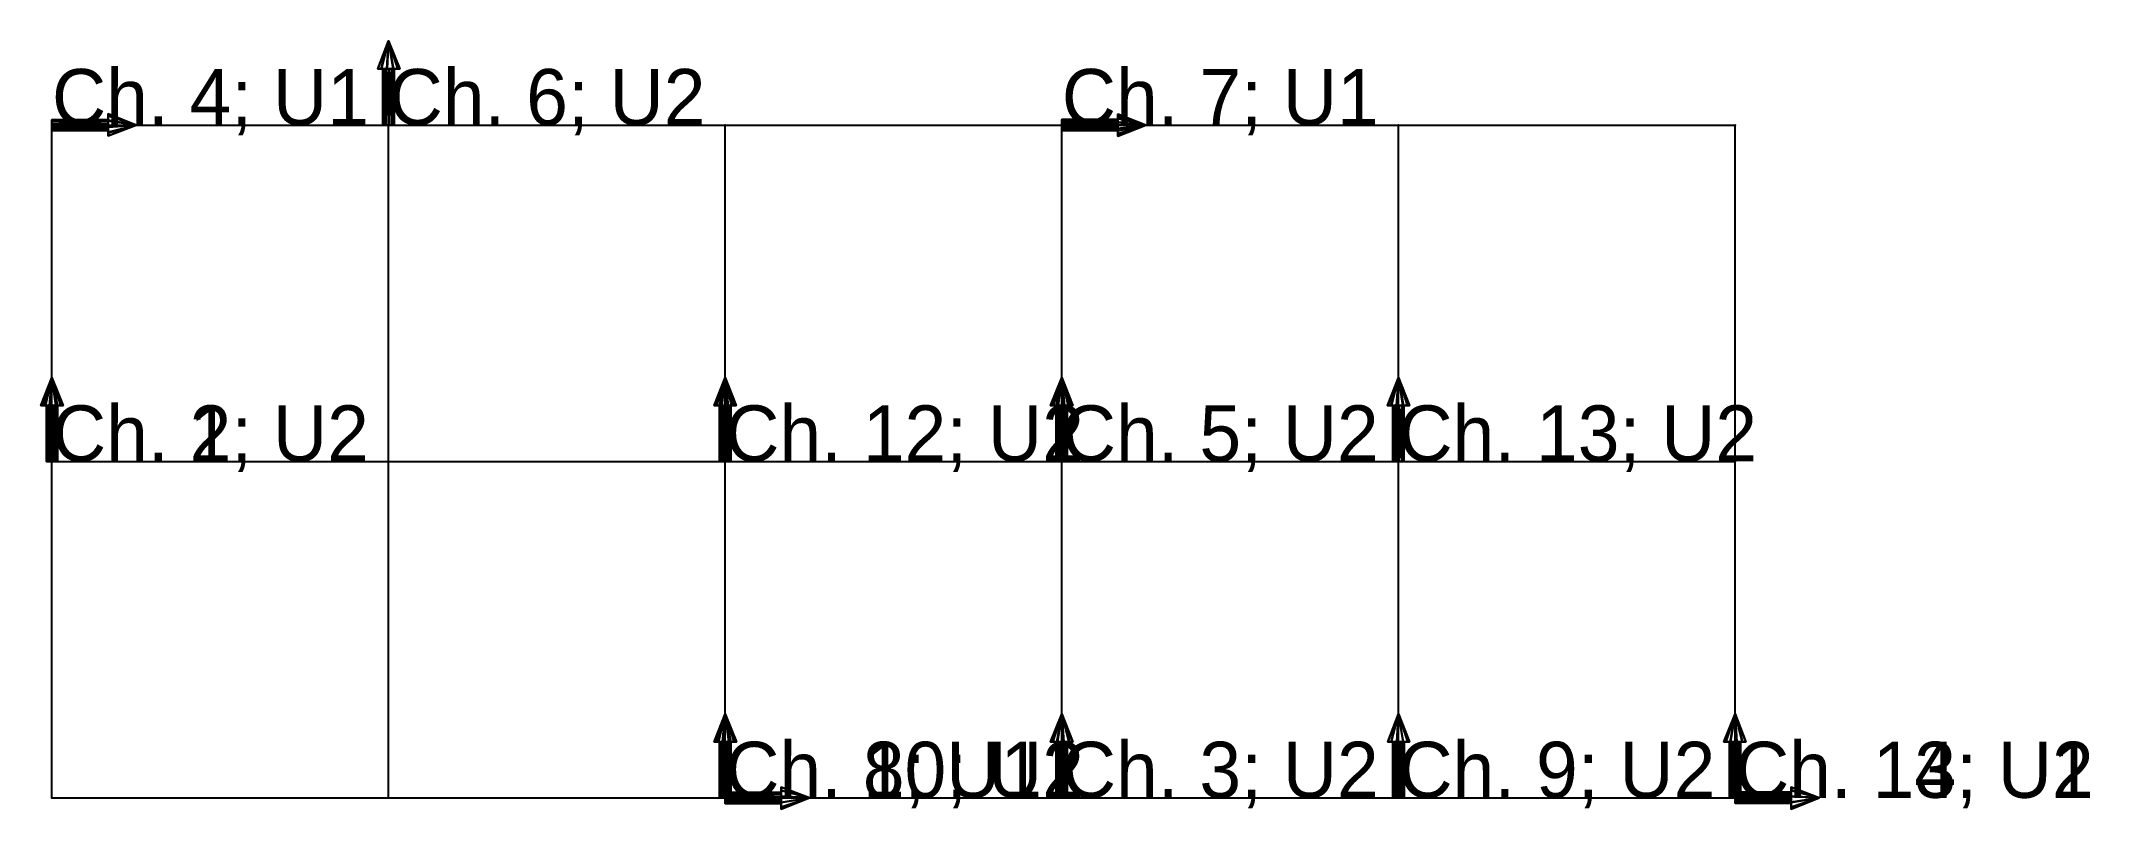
# Model space of a CAD drawing. Header units: metres. Extents: x -15.2 to 21.3, y -6.2 to 7.5.
import ezdxf

# ---------------------------------------------------------------- set-up
doc = ezdxf.new("R2010")
doc.units = ezdxf.units.M

msp = doc.modelspace()

# ---------------------------------------------------------------- linework, layer by layer
at = {"layer": '1', "color": 18}
for p in [(-15, 6), (-15, 6, 3), (-15, 6, 6), (-15, 6, 9), (-9, 6), (-9, 6, 3), (-9, 6, 6), (-9, 6, 9), (-3, 6), (-3, 6, 3), (-3, 6, 6), (-3, 6, 9), (3, 6), (3, 6, 3), (3, 6, 6), (3, 6, 9), (9, 6), (9, 6, 3), (9, 6, 6), (9, 6, 9), (15, 6), (15, 6, 3), (15, 6, 6), (15, 6, 9), (-15, 0), (-15, 0, 3), (-15, 0, 6), (-15, 0, 9), (-9, 0), (-9, 0, 3), (-9, 0, 6), (-9, 0, 9), (-3, 0), (-3, 0, 3), (-3, 0, 6), (-3, 0, 9), (3, 0), (3, 0, 3), (3, 0, 6), (3, 0, 9), (9, 0), (9, 0, 3), (9, 0, 6), (9, 0, 9), (15, 0), (15, 0, 3), (15, 0, 6), (15, 0, 9), (-15, -6), (-15, -6, 3), (-15, -6, 6), (-15, -6, 9), (-9, -6), (-9, -6, 3), (-9, -6, 6), (-9, -6, 9), (-3, -6), (-3, -6, 3), (-3, -6, 6), (-3, -6, 9), (3, -6), (3, -6, 3), (3, -6, 6), (3, -6, 9), (9, -6), (9, -6, 3), (9, -6, 6), (9, -6, 9), (15, -6), (15, -6, 3), (15, -6, 6), (15, -6, 9)]:
    msp.add_point(p, dxfattribs=at)
at = {"layer": '2', "color": 2}
for points in [[(-15, 6, 0), (-15, 6, 3)], [(-15, 6, 3), (-15, 6, 6)], [(-15, 6, 6), (-15, 6, 9)], [(-15, 6, 3), (-9, 6, 3)], [(-15, 6, 6), (-9, 6, 6)], [(-15, 6, 9), (-9, 6, 9)], [(-15, 0, 3), (-15, 6, 3)], [(-15, 0, 6), (-15, 6, 6)], [(-15, 0, 9), (-15, 6, 9)], [(-9, 6, 0), (-9, 6, 3)], [(-9, 6, 3), (-9, 6, 6)], [(-9, 6, 6), (-9, 6, 9)], [(-9, 6, 3), (-3, 6, 3)], [(-9, 6, 6), (-3, 6, 6)], [(-9, 6, 9), (-3, 6, 9)], [(-9, 0, 3), (-9, 6, 3)], [(-9, 0, 6), (-9, 6, 6)], [(-9, 0, 9), (-9, 6, 9)], [(-3, 6, 0), (-3, 6, 3)], [(-3, 6, 3), (-3, 6, 6)], [(-3, 6, 6), (-3, 6, 9)], [(-3, 6, 3), (3, 6, 3)], [(-3, 6, 6), (3, 6, 6)], [(-3, 6, 9), (3, 6, 9)], [(-3, 0, 3), (-3, 6, 3)], [(-3, 0, 6), (-3, 6, 6)], [(-3, 0, 9), (-3, 6, 9)], [(3, 6, 0), (3, 6, 3)], [(3, 6, 3), (3, 6, 6)], [(3, 6, 6), (3, 6, 9)], [(3, 6, 3), (9, 6, 3)], [(3, 6, 6), (9, 6, 6)], [(3, 6, 9), (9, 6, 9)], [(3, 0, 3), (3, 6, 3)], [(3, 0, 6), (3, 6, 6)], [(3, 0, 9), (3, 6, 9)], [(9, 6, 0), (9, 6, 3)], [(9, 6, 3), (9, 6, 6)], [(9, 6, 6), (9, 6, 9)], [(9, 6, 3), (15, 6, 3)], [(9, 6, 6), (15, 6, 6)], [(9, 6, 9), (15, 6, 9)], [(9, 0, 3), (9, 6, 3)], [(9, 0, 6), (9, 6, 6)], [(9, 0, 9), (9, 6, 9)], [(15, 6, 0), (15, 6, 3)], [(15, 6, 3), (15, 6, 6)], [(15, 6, 6), (15, 6, 9)], [(15, 0, 3), (15, 6, 3)], [(15, 0, 6), (15, 6, 6)], [(15, 0, 9), (15, 6, 9)], [(-15, 0, 0), (-15, 0, 3)], [(-15, 0, 3), (-15, 0, 6)], [(-15, 0, 6), (-15, 0, 9)], [(-15, 0, 3), (-9, 0, 3)], [(-15, 0, 6), (-9, 0, 6)], [(-15, 0, 9), (-9, 0, 9)], [(-15, -6, 3), (-15, 0, 3)], [(-15, -6, 6), (-15, 0, 6)], [(-15, -6, 9), (-15, 0, 9)], [(-9, 0, 0), (-9, 0, 3)], [(-9, 0, 3), (-9, 0, 6)], [(-9, 0, 6), (-9, 0, 9)], [(-9, 0, 3), (-3, 0, 3)], [(-9, 0, 6), (-3, 0, 6)], [(-9, 0, 9), (-3, 0, 9)], [(-9, -6, 3), (-9, 0, 3)], [(-9, -6, 6), (-9, 0, 6)], [(-9, -6, 9), (-9, 0, 9)], [(-3, 0, 0), (-3, 0, 3)], [(-3, 0, 3), (-3, 0, 6)], [(-3, 0, 6), (-3, 0, 9)], [(-3, 0, 3), (3, 0, 3)], [(-3, 0, 6), (3, 0, 6)], [(-3, 0, 9), (3, 0, 9)], [(-3, -6, 3), (-3, 0, 3)], [(-3, -6, 6), (-3, 0, 6)], [(-3, -6, 9), (-3, 0, 9)], [(3, 0, 0), (3, 0, 3)], [(3, 0, 3), (3, 0, 6)], [(3, 0, 6), (3, 0, 9)], [(3, 0, 3), (9, 0, 3)], [(3, 0, 6), (9, 0, 6)], [(3, 0, 9), (9, 0, 9)], [(3, -6, 3), (3, 0, 3)], [(3, -6, 6), (3, 0, 6)], [(3, -6, 9), (3, 0, 9)], [(9, 0, 0), (9, 0, 3)], [(9, 0, 3), (9, 0, 6)], [(9, 0, 6), (9, 0, 9)], [(9, 0, 3), (15, 0, 3)], [(9, 0, 6), (15, 0, 6)], [(9, 0, 9), (15, 0, 9)], [(9, -6, 3), (9, 0, 3)], [(9, -6, 6), (9, 0, 6)], [(9, -6, 9), (9, 0, 9)], [(15, 0, 0), (15, 0, 3)], [(15, 0, 3), (15, 0, 6)], [(15, 0, 6), (15, 0, 9)], [(15, -6, 3), (15, 0, 3)], [(15, -6, 6), (15, 0, 6)], [(15, -6, 9), (15, 0, 9)], [(-15, -6, 0), (-15, -6, 3)], [(-15, -6, 3), (-15, -6, 6)], [(-15, -6, 6), (-15, -6, 9)], [(-15, -6, 3), (-9, -6, 3)], [(-15, -6, 6), (-9, -6, 6)], [(-15, -6, 9), (-9, -6, 9)], [(-9, -6, 0), (-9, -6, 3)], [(-9, -6, 3), (-9, -6, 6)], [(-9, -6, 6), (-9, -6, 9)], [(-9, -6, 3), (-3, -6, 3)], [(-9, -6, 6), (-3, -6, 6)], [(-9, -6, 9), (-3, -6, 9)], [(-3, -6, 0), (-3, -6, 3)], [(-3, -6, 3), (-3, -6, 6)], [(-3, -6, 6), (-3, -6, 9)], [(-3, -6, 3), (3, -6, 3)], [(-3, -6, 6), (3, -6, 6)], [(-3, -6, 9), (3, -6, 9)], [(3, -6, 0), (3, -6, 3)], [(3, -6, 3), (3, -6, 6)], [(3, -6, 6), (3, -6, 9)], [(3, -6, 3), (9, -6, 3)], [(3, -6, 6), (9, -6, 6)], [(3, -6, 9), (9, -6, 9)], [(9, -6, 0), (9, -6, 3)], [(9, -6, 3), (9, -6, 6)], [(9, -6, 6), (9, -6, 9)], [(9, -6, 3), (15, -6, 3)], [(9, -6, 6), (15, -6, 6)], [(9, -6, 9), (15, -6, 9)], [(15, -6, 0), (15, -6, 3)], [(15, -6, 3), (15, -6, 6)], [(15, -6, 6), (15, -6, 9)]]:
    msp.add_polyline3d(points, dxfattribs=at)

# ---------------------------------------------------------------- texts
at = {"layer": '3', "color": 5}
for s, p in [('Ch. 4; U1', (-15, 6, 9)), ('Ch. 6; U2', (-9, 6, 9)), ('Ch. 1; U2', (-15, 0, 3)), ('Ch. 12; U2', (-3, 0, 3)), ('Ch. 8; U1', (-3, -6, 9)), ('Ch. 10; U2', (-3, -6, 9))]:
    msp.add_text(s, height=1, dxfattribs=at).set_placement(p)
at = {"layer": '4', "color": 1}
for s, p in [('Ch. 7; U1', (3, 6, 9)), ('Ch. 5; U2', (3, 0, 3)), ('Ch. 3; U2', (3, -6, 9)), ('Ch. 9; U2', (9, -6, 3)), ('Ch. 13; U1', (15, -6, 9)), ('Ch. 14; U2', (15, -6, 9))]:
    msp.add_text(s, height=1, dxfattribs=at).set_placement(p)
at = {"layer": '5', "color": 2}
for s, p in [('Ch. 2; U2', (-15, 0, 9)), ('Ch. 13; U2', (9, 0, 9))]:
    msp.add_text(s, height=1, dxfattribs=at).set_placement(p)

# ---------------------------------------------------------------- meshes
at = {"layer": '3', "color": 5}
mesh = msp.add_polyface(dxfattribs=at)
corners = [(-9.133, 7, 8.851), (-9, 7.5, 9), (-9.193, 7, 8.946), (-9, 7.5, 9), (-9.191, 7, 9.059), (-9, 7.5, 9), (-9.129, 7, 9.153), (-9, 7.5, 9), (-9.026, 7, 9.198), (-9, 7.5, 9), (-8.914, 7, 9.181), (-9, 7.5, 9), (-8.83, 7, 9.106), (-9, 7.5, 9), (-8.8, 7, 8.997), (-9, 7.5, 9), (-8.833, 7, 8.889), (-9, 7.5, 9), (-8.92, 7, 8.817), (-9, 7.5, 9), (-9.031, 7, 8.802), (-9, 7.5, 9), (-9.133, 7, 8.851), (-9, 7.5, 9)]
mesh.append_faces([[corners[k] for k in face] for face in [(0, 2, 3), (2, 4, 5), (4, 6, 7), (6, 8, 9), (8, 10, 11), (10, 12, 13), (12, 14, 15), (14, 16, 17), (16, 18, 19), (18, 20, 21), (20, 22, 23), (0, 3, 1), (2, 5, 3), (4, 7, 5), (6, 9, 7), (8, 11, 9), (10, 13, 11), (12, 15, 13), (14, 17, 15), (16, 19, 17), (18, 21, 19), (20, 23, 21)]], dxfattribs={"color": 5})
mesh = msp.add_polyface(dxfattribs=at)
corners = [(-9.1, 6, 8.996), (-9.1, 7, 8.996), (-9.086, 6, 9.05), (-9.086, 7, 9.05), (-9.045, 6, 9.089), (-9.045, 7, 9.089), (-8.99, 6, 9.1), (-8.99, 7, 9.1), (-8.938, 6, 9.078), (-8.938, 7, 9.078), (-8.905, 6, 9.032), (-8.905, 7, 9.032), (-8.903, 6, 8.976), (-8.903, 7, 8.976), (-8.931, 6, 8.927), (-8.931, 7, 8.927), (-8.981, 6, 8.902), (-8.981, 7, 8.902), (-9.038, 6, 8.907), (-9.038, 7, 8.907), (-9.082, 6, 8.942), (-9.082, 7, 8.942), (-9.1, 6, 8.996), (-9.1, 7, 8.996)]
mesh.append_faces([[corners[k] for k in face] for face in [(0, 2, 3), (2, 4, 5), (4, 6, 7), (6, 8, 9), (8, 10, 11), (10, 12, 13), (12, 14, 15), (14, 16, 17), (16, 18, 19), (18, 20, 21), (20, 22, 23), (0, 3, 1), (2, 5, 3), (4, 7, 5), (6, 9, 7), (8, 11, 9), (10, 13, 11), (12, 15, 13), (14, 17, 15), (16, 19, 17), (18, 21, 19), (20, 23, 21)]], dxfattribs={"color": 5})
mesh = msp.add_polyface(dxfattribs=at)
corners = [(-15, 5.916, 8.945), (-14, 5.916, 8.945), (-15, 5.959, 8.909), (-14, 5.959, 8.909), (-15, 6.015, 8.901), (-14, 6.015, 8.901), (-15, 6.066, 8.925), (-14, 6.066, 8.925), (-15, 6.096, 8.972), (-14, 6.096, 8.972), (-15, 6.096, 9.029), (-14, 6.096, 9.029), (-15, 6.065, 9.076), (-14, 6.065, 9.076), (-15, 6.014, 9.099), (-14, 6.014, 9.099), (-15, 5.958, 9.091), (-14, 5.958, 9.091), (-15, 5.916, 9.054), (-14, 5.916, 9.054), (-15, 5.9, 8.999), (-14, 5.9, 8.999), (-15, 5.916, 8.945), (-14, 5.916, 8.945)]
mesh.append_faces([[corners[k] for k in face] for face in [(0, 2, 3), (2, 4, 5), (4, 6, 7), (6, 8, 9), (8, 10, 11), (10, 12, 13), (12, 14, 15), (14, 16, 17), (16, 18, 19), (18, 20, 21), (20, 22, 23), (0, 3, 1), (2, 5, 3), (4, 7, 5), (6, 9, 7), (8, 11, 9), (10, 13, 11), (12, 15, 13), (14, 17, 15), (16, 19, 17), (18, 21, 19), (20, 23, 21)]], dxfattribs={"color": 5})
mesh = msp.add_polyface(dxfattribs=at)
corners = [(-14, 5.965, 8.803), (-13.5, 6, 9), (-14, 6.077, 8.816), (-13.5, 6, 9), (-14, 6.165, 8.887), (-13.5, 6, 9), (-14, 6.2, 8.994), (-13.5, 6, 9), (-14, 6.172, 9.103), (-13.5, 6, 9), (-14, 6.089, 9.179), (-13.5, 6, 9), (-14, 5.978, 9.199), (-13.5, 6, 9), (-14, 5.874, 9.155), (-13.5, 6, 9), (-14, 5.81, 9.062), (-13.5, 6, 9), (-14, 5.806, 8.95), (-13.5, 6, 9), (-14, 5.864, 8.853), (-13.5, 6, 9), (-14, 5.965, 8.803), (-13.5, 6, 9)]
mesh.append_faces([[corners[k] for k in face] for face in [(0, 2, 3), (2, 4, 5), (4, 6, 7), (6, 8, 9), (8, 10, 11), (10, 12, 13), (12, 14, 15), (14, 16, 17), (16, 18, 19), (18, 20, 21), (20, 22, 23), (0, 3, 1), (2, 5, 3), (4, 7, 5), (6, 9, 7), (8, 11, 9), (10, 13, 11), (12, 15, 13), (14, 17, 15), (16, 19, 17), (18, 21, 19), (20, 23, 21)]], dxfattribs={"color": 5})
mesh = msp.add_polyface(dxfattribs=at)
corners = [(-15.018, 1, 2.801), (-15, 1.5, 3), (-15.123, 1, 2.842), (-15, 1.5, 3), (-15.189, 1, 2.934), (-15, 1.5, 3), (-15.195, 1, 3.046), (-15, 1.5, 3), (-15.139, 1, 3.144), (-15, 1.5, 3), (-15.039, 1, 3.196), (-15, 1.5, 3), (-14.926, 1, 3.186), (-15, 1.5, 3), (-14.838, 1, 3.117), (-15, 1.5, 3), (-14.8, 1, 3.01), (-15, 1.5, 3), (-14.826, 1, 2.901), (-15, 1.5, 3), (-14.908, 1, 2.823), (-15, 1.5, 3), (-15.018, 1, 2.801), (-15, 1.5, 3)]
mesh.append_faces([[corners[k] for k in face] for face in [(0, 2, 3), (2, 4, 5), (4, 6, 7), (6, 8, 9), (8, 10, 11), (10, 12, 13), (12, 14, 15), (14, 16, 17), (16, 18, 19), (18, 20, 21), (20, 22, 23), (0, 3, 1), (2, 5, 3), (4, 7, 5), (6, 9, 7), (8, 11, 9), (10, 13, 11), (12, 15, 13), (14, 17, 15), (16, 19, 17), (18, 21, 19), (20, 23, 21)]], dxfattribs={"color": 5})
mesh = msp.add_polyface(dxfattribs=at)
corners = [(-3.154, 1, 2.873), (-3, 1.5, 3), (-3.199, 1, 2.976), (-3, 1.5, 3), (-3.18, 1, 3.087), (-3, 1.5, 3), (-3.104, 1, 3.171), (-3, 1.5, 3), (-2.995, 1, 3.2), (-3, 1.5, 3), (-2.888, 1, 3.166), (-3, 1.5, 3), (-2.816, 1, 3.079), (-3, 1.5, 3), (-2.803, 1, 2.967), (-3, 1.5, 3), (-2.852, 1, 2.865), (-3, 1.5, 3), (-2.948, 1, 2.807), (-3, 1.5, 3), (-3.061, 1, 2.81), (-3, 1.5, 3), (-3.154, 1, 2.873), (-3, 1.5, 3)]
mesh.append_faces([[corners[k] for k in face] for face in [(0, 2, 3), (2, 4, 5), (4, 6, 7), (6, 8, 9), (8, 10, 11), (10, 12, 13), (12, 14, 15), (14, 16, 17), (16, 18, 19), (18, 20, 21), (20, 22, 23), (0, 3, 1), (2, 5, 3), (4, 7, 5), (6, 9, 7), (8, 11, 9), (10, 13, 11), (12, 15, 13), (14, 17, 15), (16, 19, 17), (18, 21, 19), (20, 23, 21)]], dxfattribs={"color": 5})
mesh = msp.add_polyface(dxfattribs=at)
corners = [(-15.084, 0, 2.945), (-15.084, 1, 2.945), (-15.1, 0, 2.999), (-15.1, 1, 2.999), (-15.085, 0, 3.053), (-15.085, 1, 3.053), (-15.042, 0, 3.091), (-15.042, 1, 3.091), (-14.987, 0, 3.099), (-14.987, 1, 3.099), (-14.935, 0, 3.076), (-14.935, 1, 3.076), (-14.904, 0, 3.029), (-14.904, 1, 3.029), (-14.904, 0, 2.973), (-14.904, 1, 2.973), (-14.934, 0, 2.925), (-14.934, 1, 2.925), (-14.985, 0, 2.901), (-14.985, 1, 2.901), (-15.041, 0, 2.909), (-15.041, 1, 2.909), (-15.084, 0, 2.945), (-15.084, 1, 2.945)]
mesh.append_faces([[corners[k] for k in face] for face in [(0, 2, 3), (2, 4, 5), (4, 6, 7), (6, 8, 9), (8, 10, 11), (10, 12, 13), (12, 14, 15), (14, 16, 17), (16, 18, 19), (18, 20, 21), (20, 22, 23), (0, 3, 1), (2, 5, 3), (4, 7, 5), (6, 9, 7), (8, 11, 9), (10, 13, 11), (12, 15, 13), (14, 17, 15), (16, 19, 17), (18, 21, 19), (20, 23, 21)]], dxfattribs={"color": 5})
mesh = msp.add_polyface(dxfattribs=at)
corners = [(-3.054, 0, 2.916), (-3.054, 1, 2.916), (-3.091, 0, 2.959), (-3.091, 1, 2.959), (-3.099, 0, 3.014), (-3.099, 1, 3.014), (-3.075, 0, 3.066), (-3.075, 1, 3.066), (-3.028, 0, 3.096), (-3.028, 1, 3.096), (-2.972, 0, 3.096), (-2.972, 1, 3.096), (-2.924, 0, 3.065), (-2.924, 1, 3.065), (-2.901, 0, 3.014), (-2.901, 1, 3.014), (-2.909, 0, 2.958), (-2.909, 1, 2.958), (-2.946, 0, 2.916), (-2.946, 1, 2.916), (-3, 0, 2.9), (-3, 1, 2.9), (-3.054, 0, 2.916), (-3.054, 1, 2.916)]
mesh.append_faces([[corners[k] for k in face] for face in [(0, 2, 3), (2, 4, 5), (4, 6, 7), (6, 8, 9), (8, 10, 11), (10, 12, 13), (12, 14, 15), (14, 16, 17), (16, 18, 19), (18, 20, 21), (20, 22, 23), (0, 3, 1), (2, 5, 3), (4, 7, 5), (6, 9, 7), (8, 11, 9), (10, 13, 11), (12, 15, 13), (14, 17, 15), (16, 19, 17), (18, 21, 19), (20, 23, 21)]], dxfattribs={"color": 5})
mesh = msp.add_polyface(dxfattribs=at)
corners = [(-3.046, -5, 8.805), (-3, -4.5, 9), (-3.144, -5, 8.861), (-3, -4.5, 9), (-3.196, -5, 8.961), (-3, -4.5, 9), (-3.186, -5, 9.073), (-3, -4.5, 9), (-3.117, -5, 9.162), (-3, -4.5, 9), (-3.011, -5, 9.2), (-3, -4.5, 9), (-2.901, -5, 9.174), (-3, -4.5, 9), (-2.823, -5, 9.093), (-3, -4.5, 9), (-2.801, -5, 8.982), (-3, -4.5, 9), (-2.842, -5, 8.878), (-3, -4.5, 9), (-2.933, -5, 8.811), (-3, -4.5, 9), (-3.046, -5, 8.805), (-3, -4.5, 9)]
mesh.append_faces([[corners[k] for k in face] for face in [(0, 2, 3), (2, 4, 5), (4, 6, 7), (6, 8, 9), (8, 10, 11), (10, 12, 13), (12, 14, 15), (14, 16, 17), (16, 18, 19), (18, 20, 21), (20, 22, 23), (0, 3, 1), (2, 5, 3), (4, 7, 5), (6, 9, 7), (8, 11, 9), (10, 13, 11), (12, 15, 13), (14, 17, 15), (16, 19, 17), (18, 21, 19), (20, 23, 21)]], dxfattribs={"color": 5})
mesh = msp.add_polyface(dxfattribs=at)
corners = [(-3.078, -6, 8.938), (-3.078, -5, 8.938), (-3.099, -6, 8.99), (-3.099, -5, 8.99), (-3.089, -6, 9.045), (-3.089, -5, 9.045), (-3.051, -6, 9.086), (-3.051, -5, 9.086), (-2.996, -6, 9.1), (-2.996, -5, 9.1), (-2.943, -6, 9.082), (-2.943, -5, 9.082), (-2.907, -6, 9.038), (-2.907, -5, 9.038), (-2.902, -6, 8.982), (-2.902, -5, 8.982), (-2.927, -6, 8.932), (-2.927, -5, 8.932), (-2.976, -6, 8.903), (-2.976, -5, 8.903), (-3.032, -6, 8.905), (-3.032, -5, 8.905), (-3.078, -6, 8.938), (-3.078, -5, 8.938)]
mesh.append_faces([[corners[k] for k in face] for face in [(0, 2, 3), (2, 4, 5), (4, 6, 7), (6, 8, 9), (8, 10, 11), (10, 12, 13), (12, 14, 15), (14, 16, 17), (16, 18, 19), (18, 20, 21), (20, 22, 23), (0, 3, 1), (2, 5, 3), (4, 7, 5), (6, 9, 7), (8, 11, 9), (10, 13, 11), (12, 15, 13), (14, 17, 15), (16, 19, 17), (18, 21, 19), (20, 23, 21)]], dxfattribs={"color": 5})
mesh = msp.add_polyface(dxfattribs=at)
corners = [(-2, -6.086, 8.819), (-1.5, -6, 9), (-2, -5.974, 8.802), (-1.5, -6, 9), (-2, -5.871, 8.847), (-1.5, -6, 9), (-2, -5.809, 8.941), (-1.5, -6, 9), (-2, -5.807, 9.054), (-1.5, -6, 9), (-2, -5.867, 9.149), (-1.5, -6, 9), (-2, -5.969, 9.198), (-1.5, -6, 9), (-2, -6.081, 9.183), (-1.5, -6, 9), (-2, -6.167, 9.11), (-1.5, -6, 9), (-2, -6.2, 9.003), (-1.5, -6, 9), (-2, -6.17, 8.894), (-1.5, -6, 9), (-2, -6.086, 8.819), (-1.5, -6, 9)]
mesh.append_faces([[corners[k] for k in face] for face in [(0, 2, 3), (2, 4, 5), (4, 6, 7), (6, 8, 9), (8, 10, 11), (10, 12, 13), (12, 14, 15), (14, 16, 17), (16, 18, 19), (18, 20, 21), (20, 22, 23), (0, 3, 1), (2, 5, 3), (4, 7, 5), (6, 9, 7), (8, 11, 9), (10, 13, 11), (12, 15, 13), (14, 17, 15), (16, 19, 17), (18, 21, 19), (20, 23, 21)]], dxfattribs={"color": 5})
mesh = msp.add_polyface(dxfattribs=at)
corners = [(-3, -6.084, 8.945), (-2, -6.084, 8.945), (-3, -6.041, 8.909), (-2, -6.041, 8.909), (-3, -5.985, 8.901), (-2, -5.985, 8.901), (-3, -5.934, 8.925), (-2, -5.934, 8.925), (-3, -5.904, 8.972), (-2, -5.904, 8.972), (-3, -5.904, 9.029), (-2, -5.904, 9.029), (-3, -5.935, 9.076), (-2, -5.935, 9.076), (-3, -5.986, 9.099), (-2, -5.986, 9.099), (-3, -6.042, 9.091), (-2, -6.042, 9.091), (-3, -6.084, 9.054), (-2, -6.084, 9.054), (-3, -6.1, 8.999), (-2, -6.1, 8.999), (-3, -6.084, 8.945), (-2, -6.084, 8.945)]
mesh.append_faces([[corners[k] for k in face] for face in [(0, 2, 3), (2, 4, 5), (4, 6, 7), (6, 8, 9), (8, 10, 11), (10, 12, 13), (12, 14, 15), (14, 16, 17), (16, 18, 19), (18, 20, 21), (20, 22, 23), (0, 3, 1), (2, 5, 3), (4, 7, 5), (6, 9, 7), (8, 11, 9), (10, 13, 11), (12, 15, 13), (14, 17, 15), (16, 19, 17), (18, 21, 19), (20, 23, 21)]], dxfattribs={"color": 5})
at = {"layer": '4', "color": 1}
mesh = msp.add_polyface(dxfattribs=at)
corners = [(3, 5.907, 8.962), (4, 5.907, 8.962), (3, 5.943, 8.918), (4, 5.943, 8.918), (3, 5.996, 8.9), (4, 5.996, 8.9), (3, 6.051, 8.914), (4, 6.051, 8.914), (3, 6.089, 8.955), (4, 6.089, 8.955), (3, 6.099, 9.01), (4, 6.099, 9.01), (3, 6.078, 9.062), (4, 6.078, 9.062), (3, 6.032, 9.095), (4, 6.032, 9.095), (3, 5.976, 9.097), (4, 5.976, 9.097), (3, 5.927, 9.068), (4, 5.927, 9.068), (3, 5.902, 9.018), (4, 5.902, 9.018), (3, 5.907, 8.962), (4, 5.907, 8.962)]
mesh.append_faces([[corners[k] for k in face] for face in [(0, 2, 3), (2, 4, 5), (4, 6, 7), (6, 8, 9), (8, 10, 11), (10, 12, 13), (12, 14, 15), (14, 16, 17), (16, 18, 19), (18, 20, 21), (20, 22, 23), (0, 3, 1), (2, 5, 3), (4, 7, 5), (6, 9, 7), (8, 11, 9), (10, 13, 11), (12, 15, 13), (14, 17, 15), (16, 19, 17), (18, 21, 19), (20, 23, 21)]], dxfattribs={"color": 1})
mesh = msp.add_polyface(dxfattribs=at)
corners = [(4, 5.821, 8.911), (4.5, 6, 9), (4, 5.898, 8.828), (4.5, 6, 9), (4, 6.007, 8.8), (4.5, 6, 9), (4, 6.114, 8.836), (4.5, 6, 9), (4, 6.185, 8.923), (4.5, 6, 9), (4, 6.197, 9.035), (4.5, 6, 9), (4, 6.146, 9.136), (4.5, 6, 9), (4, 6.05, 9.194), (4.5, 6, 9), (4, 5.937, 9.19), (4.5, 6, 9), (4, 5.844, 9.126), (4.5, 6, 9), (4, 5.801, 9.022), (4.5, 6, 9), (4, 5.821, 8.911), (4.5, 6, 9)]
mesh.append_faces([[corners[k] for k in face] for face in [(0, 2, 3), (2, 4, 5), (4, 6, 7), (6, 8, 9), (8, 10, 11), (10, 12, 13), (12, 14, 15), (14, 16, 17), (16, 18, 19), (18, 20, 21), (20, 22, 23), (0, 3, 1), (2, 5, 3), (4, 7, 5), (6, 9, 7), (8, 11, 9), (10, 13, 11), (12, 15, 13), (14, 17, 15), (16, 19, 17), (18, 21, 19), (20, 23, 21)]], dxfattribs={"color": 1})
mesh = msp.add_polyface(dxfattribs=at)
corners = [(2.822, 1, 2.908), (3, 1.5, 3), (2.801, 1, 3.019), (3, 1.5, 3), (2.843, 1, 3.123), (3, 1.5, 3), (2.934, 1, 3.189), (3, 1.5, 3), (3.047, 1, 3.194), (3, 1.5, 3), (3.144, 1, 3.138), (3, 1.5, 3), (3.196, 1, 3.038), (3, 1.5, 3), (3.186, 1, 2.926), (3, 1.5, 3), (3.116, 1, 2.837), (3, 1.5, 3), (3.01, 1, 2.8), (3, 1.5, 3), (2.9, 1, 2.827), (3, 1.5, 3), (2.822, 1, 2.908), (3, 1.5, 3)]
mesh.append_faces([[corners[k] for k in face] for face in [(0, 2, 3), (2, 4, 5), (4, 6, 7), (6, 8, 9), (8, 10, 11), (10, 12, 13), (12, 14, 15), (14, 16, 17), (16, 18, 19), (18, 20, 21), (20, 22, 23), (0, 3, 1), (2, 5, 3), (4, 7, 5), (6, 9, 7), (8, 11, 9), (10, 13, 11), (12, 15, 13), (14, 17, 15), (16, 19, 17), (18, 21, 19), (20, 23, 21)]], dxfattribs={"color": 1})
mesh = msp.add_polyface(dxfattribs=at)
corners = [(2.958, 0, 2.909), (2.958, 1, 2.909), (2.916, 0, 2.946), (2.916, 1, 2.946), (2.9, 0, 3), (2.9, 1, 3), (2.916, 0, 3.054), (2.916, 1, 3.054), (2.959, 0, 3.091), (2.959, 1, 3.091), (3.015, 0, 3.099), (3.015, 1, 3.099), (3.066, 0, 3.075), (3.066, 1, 3.075), (3.096, 0, 3.028), (3.096, 1, 3.028), (3.096, 0, 2.971), (3.096, 1, 2.971), (3.065, 0, 2.924), (3.065, 1, 2.924), (3.014, 0, 2.901), (3.014, 1, 2.901), (2.958, 0, 2.909), (2.958, 1, 2.909)]
mesh.append_faces([[corners[k] for k in face] for face in [(0, 2, 3), (2, 4, 5), (4, 6, 7), (6, 8, 9), (8, 10, 11), (10, 12, 13), (12, 14, 15), (14, 16, 17), (16, 18, 19), (18, 20, 21), (20, 22, 23), (0, 3, 1), (2, 5, 3), (4, 7, 5), (6, 9, 7), (8, 11, 9), (10, 13, 11), (12, 15, 13), (14, 17, 15), (16, 19, 17), (18, 21, 19), (20, 23, 21)]], dxfattribs={"color": 1})
mesh = msp.add_polyface(dxfattribs=at)
corners = [(2.909, -5, 8.822), (3, -4.5, 9), (2.827, -5, 8.9), (3, -4.5, 9), (2.8, -5, 9.009), (3, -4.5, 9), (2.837, -5, 9.116), (3, -4.5, 9), (2.925, -5, 9.186), (3, -4.5, 9), (3.038, -5, 9.196), (3, -4.5, 9), (3.138, -5, 9.145), (3, -4.5, 9), (3.194, -5, 9.047), (3, -4.5, 9), (3.189, -5, 8.935), (3, -4.5, 9), (3.124, -5, 8.843), (3, -4.5, 9), (3.019, -5, 8.801), (3, -4.5, 9), (2.909, -5, 8.822), (3, -4.5, 9)]
mesh.append_faces([[corners[k] for k in face] for face in [(0, 2, 3), (2, 4, 5), (4, 6, 7), (6, 8, 9), (8, 10, 11), (10, 12, 13), (12, 14, 15), (14, 16, 17), (16, 18, 19), (18, 20, 21), (20, 22, 23), (0, 3, 1), (2, 5, 3), (4, 7, 5), (6, 9, 7), (8, 11, 9), (10, 13, 11), (12, 15, 13), (14, 17, 15), (16, 19, 17), (18, 21, 19), (20, 23, 21)]], dxfattribs={"color": 1})
mesh = msp.add_polyface(dxfattribs=at)
corners = [(8.973, -5, 2.802), (9, -4.5, 3), (8.87, -5, 2.848), (9, -4.5, 3), (8.808, -5, 2.943), (9, -4.5, 3), (8.808, -5, 3.055), (9, -4.5, 3), (8.868, -5, 3.15), (9, -4.5, 3), (8.97, -5, 3.198), (9, -4.5, 3), (9.082, -5, 3.182), (9, -4.5, 3), (9.168, -5, 3.109), (9, -4.5, 3), (9.2, -5, 3.001), (9, -4.5, 3), (9.169, -5, 2.893), (9, -4.5, 3), (9.084, -5, 2.819), (9, -4.5, 3), (8.973, -5, 2.802), (9, -4.5, 3)]
mesh.append_faces([[corners[k] for k in face] for face in [(0, 2, 3), (2, 4, 5), (4, 6, 7), (6, 8, 9), (8, 10, 11), (10, 12, 13), (12, 14, 15), (14, 16, 17), (16, 18, 19), (18, 20, 21), (20, 22, 23), (0, 3, 1), (2, 5, 3), (4, 7, 5), (6, 9, 7), (8, 11, 9), (10, 13, 11), (12, 15, 13), (14, 17, 15), (16, 19, 17), (18, 21, 19), (20, 23, 21)]], dxfattribs={"color": 1})
mesh = msp.add_polyface(dxfattribs=at)
corners = [(14.83, -5, 8.895), (15, -4.5, 9), (14.8, -5, 9.004), (15, -4.5, 9), (14.834, -5, 9.111), (15, -4.5, 9), (14.92, -5, 9.183), (15, -4.5, 9), (15.032, -5, 9.197), (15, -4.5, 9), (15.134, -5, 9.149), (15, -4.5, 9), (15.193, -5, 9.053), (15, -4.5, 9), (15.191, -5, 8.94), (15, -4.5, 9), (15.128, -5, 8.846), (15, -4.5, 9), (15.025, -5, 8.802), (15, -4.5, 9), (14.913, -5, 8.82), (15, -4.5, 9), (14.83, -5, 8.895), (15, -4.5, 9)]
mesh.append_faces([[corners[k] for k in face] for face in [(0, 2, 3), (2, 4, 5), (4, 6, 7), (6, 8, 9), (8, 10, 11), (10, 12, 13), (12, 14, 15), (14, 16, 17), (16, 18, 19), (18, 20, 21), (20, 22, 23), (0, 3, 1), (2, 5, 3), (4, 7, 5), (6, 9, 7), (8, 11, 9), (10, 13, 11), (12, 15, 13), (14, 17, 15), (16, 19, 17), (18, 21, 19), (20, 23, 21)]], dxfattribs={"color": 1})
mesh = msp.add_polyface(dxfattribs=at)
corners = [(2.914, -6, 8.949), (2.914, -5, 8.949), (2.9, -6, 9.003), (2.9, -5, 9.003), (2.918, -6, 9.057), (2.918, -5, 9.057), (2.961, -6, 9.092), (2.961, -5, 9.092), (3.017, -6, 9.098), (3.017, -5, 9.098), (3.068, -6, 9.073), (3.068, -5, 9.073), (3.097, -6, 9.025), (3.097, -5, 9.025), (3.095, -6, 8.969), (3.095, -5, 8.969), (3.063, -6, 8.922), (3.063, -5, 8.922), (3.011, -6, 8.901), (3.011, -5, 8.901), (2.955, -6, 8.91), (2.955, -5, 8.91), (2.914, -6, 8.949), (2.914, -5, 8.949)]
mesh.append_faces([[corners[k] for k in face] for face in [(0, 2, 3), (2, 4, 5), (4, 6, 7), (6, 8, 9), (8, 10, 11), (10, 12, 13), (12, 14, 15), (14, 16, 17), (16, 18, 19), (18, 20, 21), (20, 22, 23), (0, 3, 1), (2, 5, 3), (4, 7, 5), (6, 9, 7), (8, 11, 9), (10, 13, 11), (12, 15, 13), (14, 17, 15), (16, 19, 17), (18, 21, 19), (20, 23, 21)]], dxfattribs={"color": 1})
mesh = msp.add_polyface(dxfattribs=at)
corners = [(8.907, -6, 2.963), (8.907, -5, 2.963), (8.902, -6, 3.019), (8.902, -5, 3.019), (8.928, -6, 3.069), (8.928, -5, 3.069), (8.977, -6, 3.097), (8.977, -5, 3.097), (9.033, -6, 3.094), (9.033, -5, 3.094), (9.079, -6, 3.062), (9.079, -5, 3.062), (9.1, -6, 3.009), (9.1, -5, 3.009), (9.089, -6, 2.954), (9.089, -5, 2.954), (9.05, -6, 2.913), (9.05, -5, 2.913), (8.995, -6, 2.9), (8.995, -5, 2.9), (8.942, -6, 2.919), (8.942, -5, 2.919), (8.907, -6, 2.963), (8.907, -5, 2.963)]
mesh.append_faces([[corners[k] for k in face] for face in [(0, 2, 3), (2, 4, 5), (4, 6, 7), (6, 8, 9), (8, 10, 11), (10, 12, 13), (12, 14, 15), (14, 16, 17), (16, 18, 19), (18, 20, 21), (20, 22, 23), (0, 3, 1), (2, 5, 3), (4, 7, 5), (6, 9, 7), (8, 11, 9), (10, 13, 11), (12, 15, 13), (14, 17, 15), (16, 19, 17), (18, 21, 19), (20, 23, 21)]], dxfattribs={"color": 1})
mesh = msp.add_polyface(dxfattribs=at)
corners = [(14.993, -6, 8.9), (14.993, -5, 8.9), (14.94, -6, 8.92), (14.94, -5, 8.92), (14.906, -6, 8.965), (14.906, -5, 8.965), (14.902, -6, 9.021), (14.902, -5, 9.021), (14.929, -6, 9.07), (14.929, -5, 9.07), (14.978, -6, 9.098), (14.978, -5, 9.098), (15.034, -6, 9.094), (15.034, -5, 9.094), (15.08, -6, 9.06), (15.08, -5, 9.06), (15.1, -6, 9.008), (15.1, -5, 9.008), (15.088, -6, 8.953), (15.088, -5, 8.953), (15.048, -6, 8.912), (15.048, -5, 8.912), (14.993, -6, 8.9), (14.993, -5, 8.9)]
mesh.append_faces([[corners[k] for k in face] for face in [(0, 2, 3), (2, 4, 5), (4, 6, 7), (6, 8, 9), (8, 10, 11), (10, 12, 13), (12, 14, 15), (14, 16, 17), (16, 18, 19), (18, 20, 21), (20, 22, 23), (0, 3, 1), (2, 5, 3), (4, 7, 5), (6, 9, 7), (8, 11, 9), (10, 13, 11), (12, 15, 13), (14, 17, 15), (16, 19, 17), (18, 21, 19), (20, 23, 21)]], dxfattribs={"color": 1})
mesh = msp.add_polyface(dxfattribs=at)
corners = [(16, -6.2, 8.996), (16.5, -6, 9), (16, -6.166, 8.889), (16.5, -6, 9), (16, -6.08, 8.817), (16.5, -6, 9), (16, -5.968, 8.803), (16.5, -6, 9), (16, -5.866, 8.851), (16.5, -6, 9), (16, -5.807, 8.947), (16.5, -6, 9), (16, -5.809, 9.06), (16.5, -6, 9), (16, -5.872, 9.154), (16.5, -6, 9), (16, -5.975, 9.198), (16.5, -6, 9), (16, -6.086, 9.18), (16.5, -6, 9), (16, -6.17, 9.105), (16.5, -6, 9), (16, -6.2, 8.996), (16.5, -6, 9)]
mesh.append_faces([[corners[k] for k in face] for face in [(0, 2, 3), (2, 4, 5), (4, 6, 7), (6, 8, 9), (8, 10, 11), (10, 12, 13), (12, 14, 15), (14, 16, 17), (16, 18, 19), (18, 20, 21), (20, 22, 23), (0, 3, 1), (2, 5, 3), (4, 7, 5), (6, 9, 7), (8, 11, 9), (10, 13, 11), (12, 15, 13), (14, 17, 15), (16, 19, 17), (18, 21, 19), (20, 23, 21)]], dxfattribs={"color": 1})
mesh = msp.add_polyface(dxfattribs=at)
corners = [(15, -6.025, 8.903), (16, -6.025, 8.903), (15, -5.968, 8.905), (16, -5.968, 8.905), (15, -5.922, 8.937), (16, -5.922, 8.937), (15, -5.901, 8.989), (16, -5.901, 8.989), (15, -5.911, 9.045), (16, -5.911, 9.045), (15, -5.949, 9.086), (16, -5.949, 9.086), (15, -6.004, 9.1), (16, -6.004, 9.1), (15, -6.057, 9.082), (16, -6.057, 9.082), (15, -6.092, 9.038), (16, -6.092, 9.038), (15, -6.098, 8.982), (16, -6.098, 8.982), (15, -6.073, 8.932), (16, -6.073, 8.932), (15, -6.025, 8.903), (16, -6.025, 8.903)]
mesh.append_faces([[corners[k] for k in face] for face in [(0, 2, 3), (2, 4, 5), (4, 6, 7), (6, 8, 9), (8, 10, 11), (10, 12, 13), (12, 14, 15), (14, 16, 17), (16, 18, 19), (18, 20, 21), (20, 22, 23), (0, 3, 1), (2, 5, 3), (4, 7, 5), (6, 9, 7), (8, 11, 9), (10, 13, 11), (12, 15, 13), (14, 17, 15), (16, 19, 17), (18, 21, 19), (20, 23, 21)]], dxfattribs={"color": 1})
at = {"layer": '5', "color": 2}
mesh = msp.add_polyface(dxfattribs=at)
corners = [(-15.143, 1, 8.861), (-15, 1.5, 9), (-15.196, 1, 8.96), (-15, 1.5, 9), (-15.186, 1, 9.073), (-15, 1.5, 9), (-15.118, 1, 9.162), (-15, 1.5, 9), (-15.011, 1, 9.2), (-15, 1.5, 9), (-14.902, 1, 9.174), (-15, 1.5, 9), (-14.823, 1, 9.093), (-15, 1.5, 9), (-14.801, 1, 8.983), (-15, 1.5, 9), (-14.842, 1, 8.878), (-15, 1.5, 9), (-14.933, 1, 8.812), (-15, 1.5, 9), (-15.045, 1, 8.805), (-15, 1.5, 9), (-15.143, 1, 8.861), (-15, 1.5, 9)]
mesh.append_faces([[corners[k] for k in face] for face in [(0, 2, 3), (2, 4, 5), (4, 6, 7), (6, 8, 9), (8, 10, 11), (10, 12, 13), (12, 14, 15), (14, 16, 17), (16, 18, 19), (18, 20, 21), (20, 22, 23), (0, 3, 1), (2, 5, 3), (4, 7, 5), (6, 9, 7), (8, 11, 9), (10, 13, 11), (12, 15, 13), (14, 17, 15), (16, 19, 17), (18, 21, 19), (20, 23, 21)]], dxfattribs={"color": 2})
mesh = msp.add_polyface(dxfattribs=at)
corners = [(8.979, 1, 8.801), (9, 1.5, 9), (8.875, 1, 8.844), (9, 1.5, 9), (8.81, 1, 8.936), (9, 1.5, 9), (8.806, 1, 9.049), (9, 1.5, 9), (8.863, 1, 9.146), (9, 1.5, 9), (8.964, 1, 9.197), (9, 1.5, 9), (9.076, 1, 9.185), (9, 1.5, 9), (9.164, 1, 9.115), (9, 1.5, 9), (9.2, 1, 9.008), (9, 1.5, 9), (9.172, 1, 8.898), (9, 1.5, 9), (9.09, 1, 8.821), (9, 1.5, 9), (8.979, 1, 8.801), (9, 1.5, 9)]
mesh.append_faces([[corners[k] for k in face] for face in [(0, 2, 3), (2, 4, 5), (4, 6, 7), (6, 8, 9), (8, 10, 11), (10, 12, 13), (12, 14, 15), (14, 16, 17), (16, 18, 19), (18, 20, 21), (20, 22, 23), (0, 3, 1), (2, 5, 3), (4, 7, 5), (6, 9, 7), (8, 11, 9), (10, 13, 11), (12, 15, 13), (14, 17, 15), (16, 19, 17), (18, 21, 19), (20, 23, 21)]], dxfattribs={"color": 2})
mesh = msp.add_polyface(dxfattribs=at)
corners = [(-15.059, 0, 8.919), (-15.059, 1, 8.919), (-15.093, 0, 8.964), (-15.093, 1, 8.964), (-15.098, 0, 9.02), (-15.098, 1, 9.02), (-15.071, 0, 9.07), (-15.071, 1, 9.07), (-15.022, 0, 9.098), (-15.022, 1, 9.098), (-14.966, 0, 9.094), (-14.966, 1, 9.094), (-14.92, 0, 9.061), (-14.92, 1, 9.061), (-14.9, 0, 9.008), (-14.9, 1, 9.008), (-14.912, 0, 8.953), (-14.912, 1, 8.953), (-14.951, 0, 8.913), (-14.951, 1, 8.913), (-15.006, 0, 8.9), (-15.006, 1, 8.9), (-15.059, 0, 8.919), (-15.059, 1, 8.919)]
mesh.append_faces([[corners[k] for k in face] for face in [(0, 2, 3), (2, 4, 5), (4, 6, 7), (6, 8, 9), (8, 10, 11), (10, 12, 13), (12, 14, 15), (14, 16, 17), (16, 18, 19), (18, 20, 21), (20, 22, 23), (0, 3, 1), (2, 5, 3), (4, 7, 5), (6, 9, 7), (8, 11, 9), (10, 13, 11), (12, 15, 13), (14, 17, 15), (16, 19, 17), (18, 21, 19), (20, 23, 21)]], dxfattribs={"color": 2})
mesh = msp.add_polyface(dxfattribs=at)
corners = [(8.957, 0, 8.91), (8.957, 1, 8.91), (8.915, 0, 8.947), (8.915, 1, 8.947), (8.9, 0, 9.001), (8.9, 1, 9.001), (8.917, 0, 9.055), (8.917, 1, 9.055), (8.96, 0, 9.091), (8.96, 1, 9.091), (9.015, 0, 9.099), (9.015, 1, 9.099), (9.066, 0, 9.075), (9.066, 1, 9.075), (9.096, 0, 9.027), (9.096, 1, 9.027), (9.096, 0, 8.971), (9.096, 1, 8.971), (9.065, 0, 8.924), (9.065, 1, 8.924), (9.013, 0, 8.901), (9.013, 1, 8.901), (8.957, 0, 8.91), (8.957, 1, 8.91)]
mesh.append_faces([[corners[k] for k in face] for face in [(0, 2, 3), (2, 4, 5), (4, 6, 7), (6, 8, 9), (8, 10, 11), (10, 12, 13), (12, 14, 15), (14, 16, 17), (16, 18, 19), (18, 20, 21), (20, 22, 23), (0, 3, 1), (2, 5, 3), (4, 7, 5), (6, 9, 7), (8, 11, 9), (10, 13, 11), (12, 15, 13), (14, 17, 15), (16, 19, 17), (18, 21, 19), (20, 23, 21)]], dxfattribs={"color": 2})

doc.saveas('drawing.dxf')
